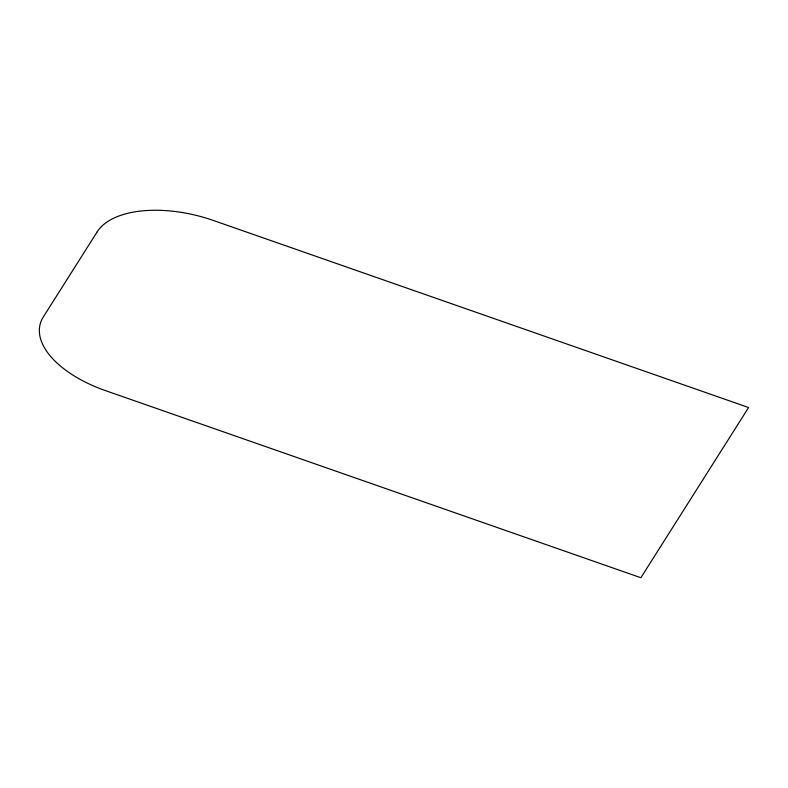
<?xml version="1.0" encoding="UTF-8"?>
<svg xmlns="http://www.w3.org/2000/svg" width="788" height="788" viewBox="0 0 788 788"><rect width="100%" height="100%" fill="white"/><g stroke="black" fill="none" stroke-linecap="round" stroke-linejoin="round"><path stroke-width="1.18" d="M97.2 231.82L43.33 316.924A95.427 48.58 14.5 0 0 105.612 390.661L640.871 577.732L748.6 407.534L213.341 220.453A95.427 48.58 14.5 0 0 97.2 231.82"/></g></svg>
